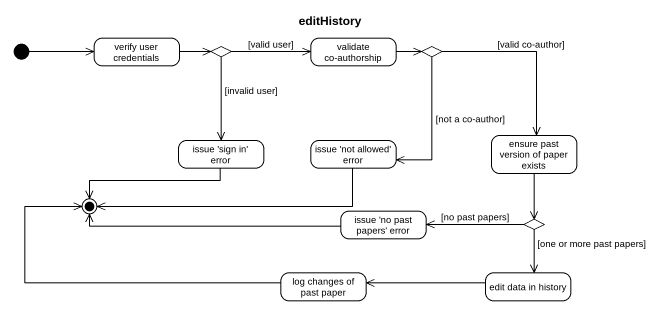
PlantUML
@startuml
title editHistory
hide empty description
state "verify user credentials" as verify_user_credentials
state choice1 <<choice>>
state "validate co-authorship" as validate_co_authorship
state choice2 <<choice>>
state "issue 'sign in' error" as issue_sign_in_error
state "issue 'not allowed' error" as issue_not_allowed_error
state "ensure past version of paper exists" as ensure_past_version_of
state "issue 'no past papers' error" as issue_no_past_papers_error
state choice3 <<choice>>
state "log changes of past paper" as log_changes_of_past_paper
state "edit data in history" as edit_data_in_history
[*] -right-> verify_user_credentials
verify_user_credentials -right-> choice1
choice1 -right-> validate_co_authorship : [valid user]
choice1 --> issue_sign_in_error : [invalid user]
validate_co_authorship -right-> choice2
choice2 --> issue_not_allowed_error : [not a co-author]
choice2 --> ensure_past_version_of : [valid co-author]
ensure_past_version_of --> choice3
choice3 -left-> issue_no_past_papers_error : [no past papers]
choice3 --> edit_data_in_history : [one or more past papers]
edit_data_in_history -left-> log_changes_of_past_paper
issue_sign_in_error -left-> [*]
issue_not_allowed_error -left-> [*]
issue_no_past_papers_error -left-> [*]
log_changes_of_past_paper -left-> [*]
@enduml
